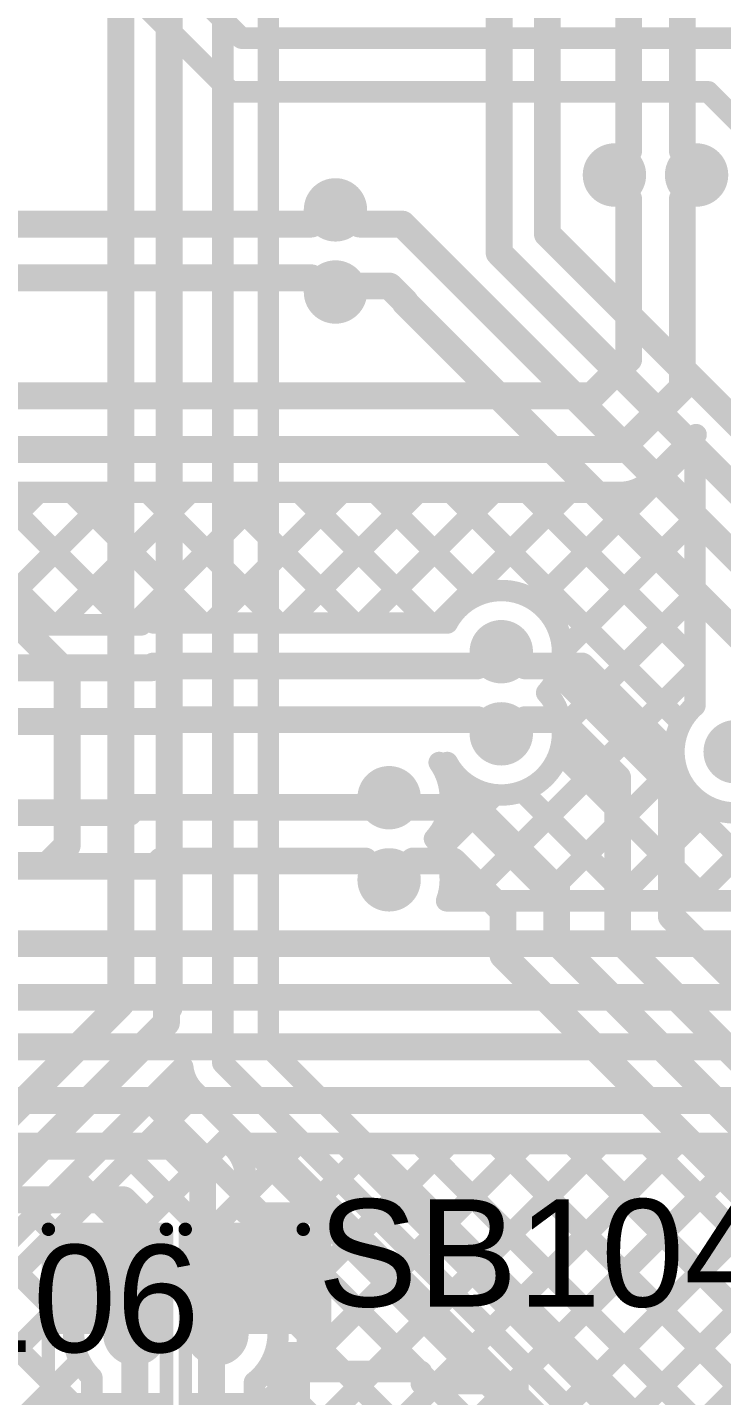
# Model space of a CAD drawing. Header units: millimetres. Extents: x -0.64 to 2.98, y -0.65 to 2.86.
# Drawn here: x 1.311 to 1.57, y 0.745 to 1.255 of the extents above; entities that cross this region are included whole.
import ezdxf

# ---------------------------------------------------------------- set-up
doc = ezdxf.new("R2010")
doc.units = ezdxf.units.MM
doc.header["$MEASUREMENT"] = 0
for name, color, linetype in [('BottomLayer', 5, 'Continuous'), ('BottomSolder', 6, 'Continuous'), ('Mechanical2', 216, 'Continuous'), ('TopLayer', 1, 'Continuous'), ('TopOverlay', 2, 'Continuous'), ('TopPaste', 8, 'Continuous'), ('TopSolder', 216, 'Continuous'), ('ViaHoleLayer', 16, 'Continuous')]:
    doc.layers.add(name, color=color, linetype=linetype)
doc.styles.add('Arial', font='', dxfattribs={"height": 0.2})
doc.styles.get('Arial').set_extended_font_data('Arial')

# ---------------------------------------------------------------- blocks, each defined once
blk = doc.blocks.new('SOLDER_BRIDGE_100')
at = {"layer": 'TopLayer'}
for points in [[(-0.045, -0.0175), (-0.045, 0.0175), (-0.015, 0.0175), (-0.015, -0.0175)], [(0.015, -0.0175), (0.015, 0.0175), (0.045, 0.0175), (0.045, -0.0175)]]:
    blk.add_hatch(color=1, dxfattribs=at).paths.add_polyline_path(points)
at = {"layer": 'TopPaste'}
for points in [[(-0.045, -0.0175), (-0.045, 0.0175), (-0.015, 0.0175), (-0.015, -0.0175)], [(0.015, -0.0175), (0.015, 0.0175), (0.045, 0.0175), (0.045, -0.0175)]]:
    blk.add_hatch(color=8, dxfattribs=at).paths.add_polyline_path(points)
at = {"layer": 'TopSolder'}
for points in [[(-0.049, -0.0215), (-0.049, 0.0215), (-0.011, 0.0215), (-0.011, -0.0215)], [(0.011, -0.0215), (0.011, 0.0215), (0.049, 0.0215), (0.049, -0.0215)]]:
    blk.add_hatch(color=216, dxfattribs=at).paths.add_polyline_path(points)
at = {"layer": 'TopOverlay', "const_width": 0.005}
for points in [[(0.05, 0.022), (-0.05, 0.022)], [(-0.05, -0.022), (-0.05, 0.022)], [(0.05, -0.022), (0.05, 0.022)], [(0.05, -0.022), (-0.05, -0.022)]]:
    blk.add_lwpolyline(points, dxfattribs=at)
at = {"layer": 'TopOverlay', "const_width": 0.0025}
for points in [[(-0.05125, 0.022, 1), (-0.04875, 0.022, 1)], [(-0.05125, 0.022, 1), (-0.04875, 0.022, 1)], [(0.04875, 0.022, 1), (0.05125, 0.022, 1)], [(0.04875, 0.022, 1), (0.05125, 0.022, 1)], [(-0.05125, -0.022, 1), (-0.04875, -0.022, 1)], [(-0.05125, -0.022, 1), (-0.04875, -0.022, 1)], [(0.04875, -0.022, 1), (0.05125, -0.022, 1)], [(0.04875, -0.022, 1), (0.05125, -0.022, 1)]]:
    blk.add_lwpolyline(points, format="xyb", close=True, dxfattribs=at)
blk = doc.blocks.new('SOLDER_BRIDGE_102')
at = {"layer": 'TopLayer'}
for points in [[(-0.045, -0.0175), (-0.045, 0.0175), (-0.015, 0.0175), (-0.015, -0.0175)], [(0.015, -0.0175), (0.015, 0.0175), (0.045, 0.0175), (0.045, -0.0175)]]:
    blk.add_hatch(color=1, dxfattribs=at).paths.add_polyline_path(points)
at = {"layer": 'TopPaste'}
for points in [[(-0.045, -0.0175), (-0.045, 0.0175), (-0.015, 0.0175), (-0.015, -0.0175)], [(0.015, -0.0175), (0.015, 0.0175), (0.045, 0.0175), (0.045, -0.0175)]]:
    blk.add_hatch(color=8, dxfattribs=at).paths.add_polyline_path(points)
at = {"layer": 'TopSolder'}
for points in [[(-0.049, -0.0215), (-0.049, 0.0215), (-0.011, 0.0215), (-0.011, -0.0215)], [(0.011, -0.0215), (0.011, 0.0215), (0.049, 0.0215), (0.049, -0.0215)]]:
    blk.add_hatch(color=216, dxfattribs=at).paths.add_polyline_path(points)
at = {"layer": 'TopOverlay', "const_width": 0.005}
for points in [[(0.05, 0.022), (-0.05, 0.022)], [(-0.05, -0.022), (-0.05, 0.022)], [(0.05, -0.022), (0.05, 0.022)], [(0.05, -0.022), (-0.05, -0.022)]]:
    blk.add_lwpolyline(points, dxfattribs=at)
at = {"layer": 'TopOverlay', "const_width": 0.0025}
for points in [[(-0.05125, 0.022, 1), (-0.04875, 0.022, 1)], [(-0.05125, 0.022, 1), (-0.04875, 0.022, 1)], [(0.04875, 0.022, 1), (0.05125, 0.022, 1)], [(0.04875, 0.022, 1), (0.05125, 0.022, 1)], [(-0.05125, -0.022, 1), (-0.04875, -0.022, 1)], [(-0.05125, -0.022, 1), (-0.04875, -0.022, 1)], [(0.04875, -0.022, 1), (0.05125, -0.022, 1)], [(0.04875, -0.022, 1), (0.05125, -0.022, 1)]]:
    blk.add_lwpolyline(points, format="xyb", close=True, dxfattribs=at)

msp = doc.modelspace()

# ---------------------------------------------------------------- hatches: boundary and pattern name
at = {"layer": 'BottomLayer'}
h = msp.add_hatch(color=5, dxfattribs=at)
edge = h.paths.add_edge_path()
edge.add_arc((1.53, 1.2), 0.01181, 0, 360)
h = msp.add_hatch(color=5, dxfattribs=at)
edge = h.paths.add_edge_path()
edge.add_arc((1.56062, 1.2), 0.01181, 0, 360)
h = msp.add_hatch(color=5, dxfattribs=at)
edge = h.paths.add_edge_path()
edge.add_arc((1.426, 1.187), 0.01181, 0, 360)
h = msp.add_hatch(color=5, dxfattribs=at)
edge = h.paths.add_edge_path()
edge.add_arc((1.426, 1.15638), 0.01181, 0, 360)
h = msp.add_hatch(color=5, dxfattribs=at)
edge = h.paths.add_edge_path()
edge.add_arc((1.48782, 1.02231), 0.01181, 0, 360)
h = msp.add_hatch(color=5, dxfattribs=at)
edge = h.paths.add_edge_path()
edge.add_arc((1.48782, 0.99169), 0.01181, 0, 360)
h = msp.add_hatch(color=5, dxfattribs=at)
edge = h.paths.add_edge_path()
edge.add_arc((1.575, 0.985), 0.01181, 0, 360)
h = msp.add_hatch(color=5, dxfattribs=at)
edge = h.paths.add_edge_path()
edge.add_arc((1.446, 0.96788), 0.01181, 0, 360)
h = msp.add_hatch(color=5, dxfattribs=at)
edge = h.paths.add_edge_path()
edge.add_arc((1.446, 0.93726), 0.01181, 0, 360)
h = msp.add_hatch(color=5, dxfattribs=at)
edge = h.paths.add_edge_path()
edge.add_arc((1.35119, 0.768), 0.01181, 0, 360)
h = msp.add_hatch(color=5, dxfattribs=at)
edge = h.paths.add_edge_path()
edge.add_arc((1.38181, 0.768), 0.01181, 0, 360)
at = {"layer": 'BottomSolder'}
h = msp.add_hatch(color=6, dxfattribs=at)
edge = h.paths.add_edge_path()
edge.add_arc((1.53, 1.2), 0.00791, 0, 360)
h = msp.add_hatch(color=6, dxfattribs=at)
edge = h.paths.add_edge_path()
edge.add_arc((1.56062, 1.2), 0.00791, 0, 360)
h = msp.add_hatch(color=6, dxfattribs=at)
edge = h.paths.add_edge_path()
edge.add_arc((1.426, 1.187), 0.00791, 0, 360)
h = msp.add_hatch(color=6, dxfattribs=at)
edge = h.paths.add_edge_path()
edge.add_arc((1.426, 1.15638), 0.00791, 0, 360)
h = msp.add_hatch(color=6, dxfattribs=at)
edge = h.paths.add_edge_path()
edge.add_arc((1.48782, 1.02231), 0.00791, 0, 360)
h = msp.add_hatch(color=6, dxfattribs=at)
edge = h.paths.add_edge_path()
edge.add_arc((1.48782, 0.99169), 0.00791, 0, 360)
h = msp.add_hatch(color=6, dxfattribs=at)
edge = h.paths.add_edge_path()
edge.add_arc((1.575, 0.985), 0.00791, 0, 360)
h = msp.add_hatch(color=6, dxfattribs=at)
edge = h.paths.add_edge_path()
edge.add_arc((1.446, 0.96788), 0.00791, 0, 360)
h = msp.add_hatch(color=6, dxfattribs=at)
edge = h.paths.add_edge_path()
edge.add_arc((1.446, 0.93726), 0.00791, 0, 360)
h = msp.add_hatch(color=6, dxfattribs=at)
edge = h.paths.add_edge_path()
edge.add_arc((1.35119, 0.768), 0.00791, 0, 360)
h = msp.add_hatch(color=6, dxfattribs=at)
edge = h.paths.add_edge_path()
edge.add_arc((1.38181, 0.768), 0.00791, 0, 360)
at = {"layer": 'TopLayer'}
h = msp.add_hatch(color=1, dxfattribs=at)
edge = h.paths.add_edge_path()
edge.add_arc((1.53, 1.2), 0.01181, 0, 360)
h = msp.add_hatch(color=1, dxfattribs=at)
edge = h.paths.add_edge_path()
edge.add_arc((1.56062, 1.2), 0.01181, 0, 360)
h = msp.add_hatch(color=1, dxfattribs=at)
edge = h.paths.add_edge_path()
edge.add_arc((1.426, 1.187), 0.01181, 0, 360)
h = msp.add_hatch(color=1, dxfattribs=at)
edge = h.paths.add_edge_path()
edge.add_arc((1.426, 1.15638), 0.01181, 0, 360)
h = msp.add_hatch(color=1, dxfattribs=at)
edge = h.paths.add_edge_path()
edge.add_arc((1.48782, 1.02231), 0.01181, 0, 360)
h = msp.add_hatch(color=1, dxfattribs=at)
edge = h.paths.add_edge_path()
edge.add_arc((1.48782, 0.99169), 0.01181, 0, 360)
h = msp.add_hatch(color=1, dxfattribs=at)
edge = h.paths.add_edge_path()
edge.add_arc((1.575, 0.985), 0.01181, 0, 360)
h = msp.add_hatch(color=1, dxfattribs=at)
edge = h.paths.add_edge_path()
edge.add_arc((1.446, 0.96788), 0.01181, 0, 360)
h = msp.add_hatch(color=1, dxfattribs=at)
edge = h.paths.add_edge_path()
edge.add_arc((1.446, 0.93726), 0.01181, 0, 360)
h = msp.add_hatch(color=1, dxfattribs=at)
edge = h.paths.add_edge_path()
edge.add_arc((1.35119, 0.768), 0.01181, 0, 360)
h = msp.add_hatch(color=1, dxfattribs=at)
edge = h.paths.add_edge_path()
edge.add_arc((1.38181, 0.768), 0.01181, 0, 360)
at = {"layer": 'TopSolder'}
h = msp.add_hatch(color=216, dxfattribs=at)
edge = h.paths.add_edge_path()
edge.add_arc((1.53, 1.2), 0.00791, 0, 360)
h = msp.add_hatch(color=216, dxfattribs=at)
edge = h.paths.add_edge_path()
edge.add_arc((1.56062, 1.2), 0.00791, 0, 360)
h = msp.add_hatch(color=216, dxfattribs=at)
edge = h.paths.add_edge_path()
edge.add_arc((1.426, 1.187), 0.00791, 0, 360)
h = msp.add_hatch(color=216, dxfattribs=at)
edge = h.paths.add_edge_path()
edge.add_arc((1.426, 1.15638), 0.00791, 0, 360)
h = msp.add_hatch(color=216, dxfattribs=at)
edge = h.paths.add_edge_path()
edge.add_arc((1.48782, 1.02231), 0.00791, 0, 360)
h = msp.add_hatch(color=216, dxfattribs=at)
edge = h.paths.add_edge_path()
edge.add_arc((1.48782, 0.99169), 0.00791, 0, 360)
h = msp.add_hatch(color=216, dxfattribs=at)
edge = h.paths.add_edge_path()
edge.add_arc((1.575, 0.985), 0.00791, 0, 360)
h = msp.add_hatch(color=216, dxfattribs=at)
edge = h.paths.add_edge_path()
edge.add_arc((1.446, 0.96788), 0.00791, 0, 360)
h = msp.add_hatch(color=216, dxfattribs=at)
edge = h.paths.add_edge_path()
edge.add_arc((1.446, 0.93726), 0.00791, 0, 360)
h = msp.add_hatch(color=216, dxfattribs=at)
edge = h.paths.add_edge_path()
edge.add_arc((1.35119, 0.768), 0.00791, 0, 360)
h = msp.add_hatch(color=216, dxfattribs=at)
edge = h.paths.add_edge_path()
edge.add_arc((1.38181, 0.768), 0.00791, 0, 360)
at = {"layer": 'ViaHoleLayer'}
h = msp.add_hatch(color=16, dxfattribs=at)
edge = h.paths.add_edge_path()
edge.add_arc((1.53, 1.2), 0.00591, 0, 360)
h = msp.add_hatch(color=16, dxfattribs=at)
edge = h.paths.add_edge_path()
edge.add_arc((1.56062, 1.2), 0.00591, 0, 360)
h = msp.add_hatch(color=16, dxfattribs=at)
edge = h.paths.add_edge_path()
edge.add_arc((1.426, 1.187), 0.00591, 0, 360)
h = msp.add_hatch(color=16, dxfattribs=at)
edge = h.paths.add_edge_path()
edge.add_arc((1.426, 1.15638), 0.00591, 0, 360)
h = msp.add_hatch(color=16, dxfattribs=at)
edge = h.paths.add_edge_path()
edge.add_arc((1.48782, 1.02231), 0.00591, 0, 360)
h = msp.add_hatch(color=16, dxfattribs=at)
edge = h.paths.add_edge_path()
edge.add_arc((1.48782, 0.99169), 0.00591, 0, 360)
h = msp.add_hatch(color=16, dxfattribs=at)
edge = h.paths.add_edge_path()
edge.add_arc((1.575, 0.985), 0.00591, 0, 360)
h = msp.add_hatch(color=16, dxfattribs=at)
edge = h.paths.add_edge_path()
edge.add_arc((1.446, 0.96788), 0.00591, 0, 360)
h = msp.add_hatch(color=16, dxfattribs=at)
edge = h.paths.add_edge_path()
edge.add_arc((1.446, 0.93726), 0.00591, 0, 360)
h = msp.add_hatch(color=16, dxfattribs=at)
edge = h.paths.add_edge_path()
edge.add_arc((1.35119, 0.768), 0.00591, 0, 360)
h = msp.add_hatch(color=16, dxfattribs=at)
edge = h.paths.add_edge_path()
edge.add_arc((1.38181, 0.768), 0.00591, 0, 360)

# ---------------------------------------------------------------- linework, layer by layer
at = {"layer": 'BottomLayer'}
for points, const_width in [([(1.487, 1.171), (1.487, 1.44246)], 0.01), ([(1.505, 1.178), (1.505, 1.435)], 0.01), ([(1.53531, 1.209), (1.53531, 1.43631)], 0.01), ([(1.55531, 1.209), (1.55531, 1.42803)], 0.01), ([(1.346, 0.89104), (1.346, 1.364)], 0.01), ([(1.364, 0.88963), (1.364, 1.35654)], 0.01), ([(1.384, 0.869), (1.384, 1.328)], 0.008), ([(1.401, 0.87504), (1.401, 1.307)], 0.008), ([(1.53, 1.20369), (1.53531, 1.209)], 0.01), ([(1.55531, 1.209), (1.56062, 1.20369)], 0.01), ([(1.53, 1.2), (1.53, 1.20369)], 0.01), ([(1.56062, 1.2), (1.56062, 1.20369)], 0.01), ([(1.426, 1.187), (1.42969, 1.187)], 0.01), ([(1.42969, 1.187), (1.435, 1.18169)], 0.01), ([(1.435, 1.18169), (1.45096, 1.18169)], 0.01), ([(1.45096, 1.18169), (1.619, 1.01365)], 0.01), ([(1.505, 1.178), (1.5445, 1.1385)], 0.01), ([(1.487, 1.171), (1.65769, 1.00031)], 0.01), ([(1.426, 1.15638), (1.42823, 1.1586)], 0.01), ([(1.42823, 1.1586), (1.44614, 1.1586)], 0.01), ([(1.44614, 1.1586), (1.452, 1.15275)], 0.01), ([(1.452, 1.15236), (1.452, 1.15275)], 0.01), ([(1.452, 1.15236), (1.599, 1.00536)], 0.01), ([(1.5445, 1.1385), (1.60868, 1.07432)], 0.01), ([(1.26828, 1.072), (1.326, 1.01428)], 0.01), ([(1.49682, 1.017), (1.5178, 1.017)], 0.01), ([(1.5178, 1.017), (1.55119, 0.98362)], 0.01), ([(1.326, 0.95004), (1.326, 1.01428)], 0.01), ([(1.49682, 0.997), (1.50952, 0.997)], 0.01), ([(1.50952, 0.997), (1.53119, 0.97533)], 0.01), ([(1.55119, 0.92367), (1.55119, 0.98362)], 0.01), ([(1.53119, 0.91539), (1.53119, 0.97533)], 0.01), ([(1.455, 0.96431), (1.4781, 0.96431)], 0.01), ([(1.4781, 0.96431), (1.50846, 0.93394)], 0.01), ([(1.31865, 0.94269), (1.326, 0.95004)], 0.01), ([(1.455, 0.94431), (1.46981, 0.94431)], 0.01), ([(1.46981, 0.94431), (1.48846, 0.92566)], 0.01), ([(1.291, 0.94269), (1.31865, 0.94269)], 0.01), ([(1.50846, 0.91407), (1.50846, 0.93394)], 0.01), ([(1.48846, 0.90907), (1.48846, 0.92566)], 0.01), ([(1.55119, 0.92367), (1.69331, 0.78155)], 0.01), ([(1.50846, 0.91407), (1.60299, 0.81955)], 0.01), ([(1.53119, 0.91539), (1.67331, 0.77327)], 0.01), ([(1.48846, 0.90907), (1.58531, 0.81223)], 0.01), ([(1.19196, 0.737), (1.346, 0.89104)], 0.01), ([(1.363, 0.88863), (1.364, 0.88963)], 0.01), ([(1.363, 0.884), (1.363, 0.88863)], 0.01), ([(1.199, 0.72), (1.363, 0.884)], 0.01), ([(1.401, 0.87504), (1.567, 0.70904)], 0.008), ([(1.384, 0.869), (1.55, 0.703)], 0.008), ([(1.21033, 0.7087), (1.36908, 0.86745)], 0.008), ([(1.3734, 0.85839), (1.535, 0.69679)], 0.008), ([(1.21094, 0.6945), (1.37411, 0.85767)], 0.008), ([(1.35651, 0.85488), (1.47939, 0.732)], 0.008), ([(1.237, 0.69227), (1.38826, 0.84353)], 0.008), ([(1.34237, 0.84074), (1.45111, 0.732)], 0.008), ([(1.36141, 0.78839), (1.4024, 0.82939)], 0.008), ([(1.32823, 0.8266), (1.36838, 0.78644)], 0.008), ([(1.31408, 0.81246), (1.33916, 0.78738)], 0.008), ([(1.39042, 0.78912), (1.41654, 0.81525)], 0.008), ([(1.29994, 0.79831), (1.32845, 0.76981)], 0.008), ([(1.40377, 0.77419), (1.43068, 0.8011)], 0.008), ([(1.39825, 0.74038), (1.44483, 0.78696)], 0.008), ([(1.2858, 0.78417), (1.3353, 0.73468)], 0.008), ([(1.41815, 0.732), (1.45897, 0.77282)], 0.008), ([(1.35119, 0.73653), (1.35119, 0.768)], 0.01), ([(1.37981, 0.766), (1.38181, 0.768)], 0.01), ([(1.37981, 0.73619), (1.37981, 0.766)], 0.01), ([(1.26751, 0.6945), (1.33079, 0.75778)], 0.008), ([(1.44643, 0.732), (1.47311, 0.75868)], 0.008), ([(1.33519, 0.73653), (1.33519, 0.75174)], 0.008), ([(1.40025, 0.75457), (1.42283, 0.732)], 0.008), ([(1.39581, 0.74282), (1.39581, 0.74999)], 0.008), ([(1.39581, 0.74282), (1.40663, 0.732)], 0.008), ([(1.47472, 0.732), (1.48725, 0.74453)], 0.008)]:
    msp.add_lwpolyline(points, dxfattribs=dict(at, const_width=const_width))
for points, const_width in [([(1.53281, 1.209, 1), (1.53781, 1.209, 1)], 0.005), ([(1.53281, 1.209, 1), (1.53781, 1.209, 1)], 0.005), ([(1.55281, 1.209, 1), (1.55781, 1.209, 1)], 0.005), ([(1.55281, 1.209, 1), (1.55781, 1.209, 1)], 0.005), ([(1.5275, 1.20369, 1), (1.5325, 1.20369, 1)], 0.005), ([(1.5275, 1.20369, 1), (1.5325, 1.20369, 1)], 0.005), ([(1.5275, 1.2, 1), (1.5325, 1.2, 1)], 0.005), ([(1.55812, 1.20369, 1), (1.56312, 1.20369, 1)], 0.005), ([(1.55812, 1.20369, 1), (1.56312, 1.20369, 1)], 0.005), ([(1.55812, 1.2, 1), (1.56312, 1.2, 1)], 0.005), ([(1.4235, 1.187, 1), (1.4285, 1.187, 1)], 0.005), ([(1.42719, 1.187, 1), (1.43219, 1.187, 1)], 0.005), ([(1.42719, 1.187, 1), (1.43219, 1.187, 1)], 0.005), ([(1.4325, 1.18169, 1), (1.4375, 1.18169, 1)], 0.005), ([(1.4325, 1.18169, 1), (1.4375, 1.18169, 1)], 0.005), ([(1.44846, 1.18169, 1), (1.45346, 1.18169, 1)], 0.005), ([(1.44846, 1.18169, 1), (1.45346, 1.18169, 1)], 0.005), ([(1.5025, 1.178, 1), (1.5075, 1.178, 1)], 0.005), ([(1.5025, 1.178, 1), (1.5075, 1.178, 1)], 0.005), ([(1.4845, 1.171, 1), (1.4895, 1.171, 1)], 0.005), ([(1.4845, 1.171, 1), (1.4895, 1.171, 1)], 0.005), ([(1.42573, 1.1586, 1), (1.43073, 1.1586, 1)], 0.005), ([(1.42573, 1.1586, 1), (1.43073, 1.1586, 1)], 0.005), ([(1.44364, 1.1586, 1), (1.44864, 1.1586, 1)], 0.005), ([(1.44364, 1.1586, 1), (1.44864, 1.1586, 1)], 0.005), ([(1.4235, 1.15638, 1), (1.4285, 1.15638, 1)], 0.005), ([(1.4495, 1.15275, 1), (1.4545, 1.15275, 1)], 0.005), ([(1.4495, 1.15275, 1), (1.4545, 1.15275, 1)], 0.005), ([(1.4495, 1.15236, 1), (1.4545, 1.15236, 1)], 0.005), ([(1.4495, 1.15236, 1), (1.4545, 1.15236, 1)], 0.005), ([(1.542, 1.1385, 1), (1.547, 1.1385, 1)], 0.005), ([(1.542, 1.1385, 1), (1.547, 1.1385, 1)], 0.005), ([(1.49432, 1.017, 1), (1.49932, 1.017, 1)], 0.005), ([(1.5153, 1.017, 1), (1.5203, 1.017, 1)], 0.005), ([(1.5153, 1.017, 1), (1.5203, 1.017, 1)], 0.005), ([(1.3235, 1.01428, 1), (1.3285, 1.01428, 1)], 0.005), ([(1.3235, 1.01428, 1), (1.3285, 1.01428, 1)], 0.005), ([(1.49432, 0.997, 1), (1.49932, 0.997, 1)], 0.005), ([(1.50702, 0.997, 1), (1.51202, 0.997, 1)], 0.005), ([(1.50702, 0.997, 1), (1.51202, 0.997, 1)], 0.005), ([(1.54869, 0.98362, 1), (1.55369, 0.98362, 1)], 0.005), ([(1.54869, 0.98362, 1), (1.55369, 0.98362, 1)], 0.005), ([(1.52869, 0.97533, 1), (1.53369, 0.97533, 1)], 0.005), ([(1.52869, 0.97533, 1), (1.53369, 0.97533, 1)], 0.005), ([(1.4525, 0.96431, 1), (1.4575, 0.96431, 1)], 0.005), ([(1.4756, 0.96431, 1), (1.4806, 0.96431, 1)], 0.005), ([(1.4756, 0.96431, 1), (1.4806, 0.96431, 1)], 0.005), ([(1.3235, 0.95004, 1), (1.3285, 0.95004, 1)], 0.005), ([(1.3235, 0.95004, 1), (1.3285, 0.95004, 1)], 0.005), ([(1.4525, 0.94431, 1), (1.4575, 0.94431, 1)], 0.005), ([(1.46731, 0.94431, 1), (1.47231, 0.94431, 1)], 0.005), ([(1.46731, 0.94431, 1), (1.47231, 0.94431, 1)], 0.005), ([(1.31615, 0.94269, 1), (1.32115, 0.94269, 1)], 0.005), ([(1.31615, 0.94269, 1), (1.32115, 0.94269, 1)], 0.005), ([(1.50596, 0.93394, 1), (1.51096, 0.93394, 1)], 0.005), ([(1.50596, 0.93394, 1), (1.51096, 0.93394, 1)], 0.005), ([(1.48596, 0.92566, 1), (1.49096, 0.92566, 1)], 0.005), ([(1.48596, 0.92566, 1), (1.49096, 0.92566, 1)], 0.005), ([(1.54869, 0.92367, 1), (1.55369, 0.92367, 1)], 0.005), ([(1.54869, 0.92367, 1), (1.55369, 0.92367, 1)], 0.005), ([(1.50596, 0.91407, 1), (1.51096, 0.91407, 1)], 0.005), ([(1.50596, 0.91407, 1), (1.51096, 0.91407, 1)], 0.005), ([(1.52869, 0.91539, 1), (1.53369, 0.91539, 1)], 0.005), ([(1.52869, 0.91539, 1), (1.53369, 0.91539, 1)], 0.005), ([(1.48596, 0.90907, 1), (1.49096, 0.90907, 1)], 0.005), ([(1.48596, 0.90907, 1), (1.49096, 0.90907, 1)], 0.005), ([(1.3435, 0.89104, 1), (1.3485, 0.89104, 1)], 0.005), ([(1.3435, 0.89104, 1), (1.3485, 0.89104, 1)], 0.005), ([(1.3605, 0.88863, 1), (1.3655, 0.88863, 1)], 0.005), ([(1.3605, 0.88863, 1), (1.3655, 0.88863, 1)], 0.005), ([(1.3615, 0.88963, 1), (1.3665, 0.88963, 1)], 0.005), ([(1.3615, 0.88963, 1), (1.3665, 0.88963, 1)], 0.005), ([(1.3605, 0.884, 1), (1.3655, 0.884, 1)], 0.005), ([(1.3605, 0.884, 1), (1.3655, 0.884, 1)], 0.005), ([(1.399, 0.87504, 1), (1.403, 0.87504, 1)], 0.004), ([(1.399, 0.87504, 1), (1.403, 0.87504, 1)], 0.004), ([(1.382, 0.869, 1), (1.386, 0.869, 1)], 0.004), ([(1.382, 0.869, 1), (1.386, 0.869, 1)], 0.004), ([(1.36708, 0.86745, 1), (1.37108, 0.86745, 1)], 0.004), ([(1.36708, 0.86745, 1), (1.37108, 0.86745, 1)], 0.004), ([(1.36708, 0.86745, 1), (1.37108, 0.86745, 1)], 0.004), ([(1.37139, 0.8584, 1), (1.37539, 0.8584, 1)], 0.004), ([(1.37139, 0.85839, 1), (1.37539, 0.85839, 1)], 0.004), ([(1.3714, 0.85839, 1), (1.3754, 0.85839, 1)], 0.004), ([(1.35451, 0.85488, 1), (1.35851, 0.85488, 1)], 0.004), ([(1.37211, 0.85767, 1), (1.37611, 0.85767, 1)], 0.004), ([(1.38626, 0.84353, 1), (1.39026, 0.84353, 1)], 0.004), ([(1.34037, 0.84074, 1), (1.34437, 0.84074, 1)], 0.004), ([(1.4004, 0.82939, 1), (1.4044, 0.82939, 1)], 0.004), ([(1.32623, 0.8266, 1), (1.33023, 0.8266, 1)], 0.004), ([(1.31208, 0.81246, 1), (1.31608, 0.81246, 1)], 0.004), ([(1.41454, 0.81525, 1), (1.41854, 0.81525, 1)], 0.004), ([(1.42868, 0.8011, 1), (1.43268, 0.8011, 1)], 0.004), ([(1.33716, 0.78738, 1), (1.34116, 0.78738, 1)], 0.004), ([(1.35941, 0.78839, 1), (1.36341, 0.78839, 1)], 0.004), ([(1.38842, 0.78912, 1), (1.39242, 0.78912, 1)], 0.004), ([(1.44283, 0.78696, 1), (1.44683, 0.78696, 1)], 0.004), ([(1.3645, 0.78491, 1), (1.3685, 0.78491, 1)], 0.004), ([(1.3645, 0.78491, 1), (1.3685, 0.78491, 1)], 0.004), ([(1.36638, 0.78644, 1), (1.37038, 0.78644, 1)], 0.004), ([(1.40177, 0.77419, 1), (1.40577, 0.77419, 1)], 0.004), ([(1.45697, 0.77282, 1), (1.46097, 0.77282, 1)], 0.004), ([(1.32645, 0.76981, 1), (1.33045, 0.76981, 1)], 0.004), ([(1.34869, 0.768, 1), (1.35369, 0.768, 1)], 0.005), ([(1.37731, 0.766, 1), (1.38231, 0.766, 1)], 0.005), ([(1.37731, 0.766, 1), (1.38231, 0.766, 1)], 0.005), ([(1.37931, 0.768, 1), (1.38431, 0.768, 1)], 0.005), ([(1.40262, 0.768, 1), (1.40662, 0.768, 1)], 0.004), ([(1.40262, 0.768, 1), (1.40662, 0.768, 1)], 0.004), ([(1.32879, 0.75778, 1), (1.33279, 0.75778, 1)], 0.004), ([(1.47111, 0.75868, 1), (1.47511, 0.75868, 1)], 0.004), ([(1.33319, 0.75174, 1), (1.33719, 0.75174, 1)], 0.004), ([(1.33319, 0.75174, 1), (1.33719, 0.75174, 1)], 0.004), ([(1.39825, 0.75457, 1), (1.40225, 0.75457, 1)], 0.004), ([(1.39381, 0.74999, 1), (1.39781, 0.74999, 1)], 0.004), ([(1.39381, 0.74999, 1), (1.39781, 0.74999, 1)], 0.004), ([(1.39381, 0.74282, 1), (1.39781, 0.74282, 1)], 0.004), ([(1.39381, 0.74282, 1), (1.39781, 0.74282, 1)], 0.004), ([(1.48525, 0.74453, 1), (1.48925, 0.74453, 1)], 0.004)]:
    msp.add_lwpolyline(points, format="xyb", close=True, dxfattribs=dict(at, const_width=const_width))
at = {"layer": 'BottomLayer', "const_width": 0.008}
for points in [[(1.37339, 0.8584, -0.17204), (1.36908, 0.86745)], [(1.37339, 0.85839, -0.172186), (1.36908, 0.86745)], [(1.33519, 0.75174, -0.979442), (1.3665, 0.78491)], [(1.3665, 0.78491, -0.650404), (1.40462, 0.768)], [(1.40462, 0.768, -0.231506), (1.39581, 0.74999)]]:
    msp.add_lwpolyline(points, format="xyb", dxfattribs=at)
at = {"layer": 'Mechanical2', "const_width": 0.01}
msp.add_lwpolyline([(1.75783, 2.80917, -6.230382), (0.64896, 2.81029)], format="xyb", dxfattribs=at)
at = {"layer": 'TopLayer'}
for points, const_width in [([(1.10914, 1.50886), (1.387, 1.231)], 0.008), ([(1.133, 1.509), (1.391, 1.251)], 0.008), ([(1.391, 1.251), (1.579, 1.251)], 0.008), ([(1.387, 1.231), (1.565, 1.231)], 0.008), ([(1.565, 1.231), (1.585, 1.211)], 0.008), ([(1.53531, 1.13131), (1.53531, 1.191)], 0.01), ([(1.55531, 1.12072), (1.55531, 1.191)], 0.01), ([(1.29831, 1.18169), (1.417, 1.18169)], 0.01), ([(1.29003, 1.16169), (1.417, 1.16169)], 0.01), ([(1.52169, 1.11769), (1.53531, 1.13131)], 0.01), ([(1.296, 1.11769), (1.52169, 1.11769)], 0.01), ([(1.53228, 1.09769), (1.55531, 1.12072)], 0.01), ([(1.54361, 1.08639), (1.56044, 1.10322)], 0.008), ([(1.296, 1.09769), (1.53228, 1.09769)], 0.01), ([(1.50089, 1.04101), (1.56001, 1.10014)], 0.008), ([(1.56, 1.00219), (1.56, 1.09961)], 0.008), ([(1.54644, 1.08922), (1.56, 1.07566)], 0.008), ([(1.26733, 1.03373), (1.31529, 1.08169)], 0.008), ([(1.29419, 1.03231), (1.34357, 1.08169)], 0.008), ([(1.30299, 1.07811), (1.34879, 1.03231)], 0.008), ([(1.30596, 1.08169), (1.53228, 1.08169)], 0.008), ([(1.32248, 1.03231), (1.37186, 1.08169)], 0.008), ([(1.32769, 1.08169), (1.37638, 1.033)], 0.008), ([(1.35076, 1.03231), (1.40014, 1.08169)], 0.008), ([(1.35598, 1.08169), (1.40466, 1.033)], 0.008), ([(1.37974, 1.033), (1.42843, 1.08169)], 0.008), ([(1.38426, 1.08169), (1.43295, 1.033)], 0.008), ([(1.40802, 1.033), (1.45671, 1.08169)], 0.008), ([(1.41254, 1.08169), (1.46123, 1.033)], 0.008), ([(1.43631, 1.033), (1.48499, 1.08169)], 0.008), ([(1.44083, 1.08169), (1.47912, 1.0434)], 0.008), ([(1.46459, 1.033), (1.51328, 1.08169)], 0.008), ([(1.46911, 1.08169), (1.55494, 0.99586)], 0.008), ([(1.4974, 1.08169), (1.56, 1.01909)], 0.008), ([(1.52568, 1.08169), (1.56, 1.04737)], 0.008), ([(1.28021, 1.0726), (1.3205, 1.03231)], 0.008), ([(1.51063, 1.02247), (1.56, 1.07184)], 0.008), ([(1.51051, 0.99407), (1.56, 1.04356)], 0.008), ([(1.26815, 1.03231), (1.35361, 1.03231)], 0.008), ([(1.35826, 1.033), (1.46767, 1.033)], 0.008), ([(1.47883, 1.017), (1.48414, 1.02231)], 0.01), ([(1.48414, 1.02231), (1.48782, 1.02231)], 0.01), ([(1.257, 1.01631), (1.35757, 1.01631)], 0.01), ([(1.35757, 1.01631), (1.35826, 1.017)], 0.01), ([(1.35826, 1.017), (1.47883, 1.017)], 0.01), ([(1.47417, 0.92945), (1.56, 1.01527)], 0.008), ([(1.50891, 1.01361), (1.59307, 0.92945)], 0.008), ([(1.257, 0.99631), (1.36585, 0.99631)], 0.01), ([(1.36585, 0.99631), (1.36654, 0.997)], 0.01), ([(1.36654, 0.997), (1.47883, 0.997)], 0.01), ([(1.47883, 0.997), (1.48414, 0.99169)], 0.01), ([(1.48414, 0.99169), (1.48782, 0.99169)], 0.01), ([(1.50954, 0.9847), (1.56479, 0.92945)], 0.008), ([(1.55903, 0.92945), (1.6115, 0.98192)], 0.008), ([(1.50246, 0.92945), (1.55279, 0.97978)], 0.008), ([(1.49568, 0.97027), (1.5365, 0.92945)], 0.008), ([(1.349, 0.96231), (1.351, 0.96431)], 0.01), ([(1.351, 0.96431), (1.437, 0.96431)], 0.01), ([(1.46551, 0.94907), (1.48544, 0.969)], 0.008), ([(1.46879, 0.96888), (1.50822, 0.92945)], 0.008), ([(1.288, 0.96231), (1.349, 0.96231)], 0.01), ([(1.53074, 0.92945), (1.56554, 0.96424)], 0.008), ([(1.359, 0.94231), (1.361, 0.94431)], 0.01), ([(1.361, 0.94431), (1.437, 0.94431)], 0.01), ([(1.288, 0.94231), (1.359, 0.94231)], 0.01), ([(1.46853, 0.94086), (1.47994, 0.92945)], 0.008), ([(1.46743, 0.92945), (1.83654, 0.92945)], 0.008), ([(1.19148, 0.91345), (2.20384, 0.91345)], 0.01), ([(1.1832, 0.89345), (2.19556, 0.89345)], 0.01), ([(1.10628, 0.875), (2.15028, 0.875)], 0.01), ([(1.1, 0.855), (1.61986, 0.855)], 0.01), ([(1.09128, 0.838), (1.36478, 0.838)], 0.01), ([(1.36478, 0.838), (1.3765, 0.82628)], 0.01), ([(1.38641, 0.839), (1.61986, 0.839)], 0.008), ([(1.3925, 0.81949), (1.41201, 0.839)], 0.008), ([(1.40068, 0.839), (1.49018, 0.7495)], 0.008), ([(1.4143, 0.813), (1.4403, 0.839)], 0.008), ([(1.4205, 0.76264), (1.49686, 0.839)], 0.008), ([(1.4205, 0.79092), (1.46858, 0.839)], 0.008), ([(1.42896, 0.839), (1.60891, 0.65906)], 0.008), ([(1.44015, 0.754), (1.52515, 0.839)], 0.008), ([(1.44597, 0.64668), (1.63829, 0.839)], 0.008), ([(1.45725, 0.839), (1.62257, 0.67368)], 0.008), ([(1.46393, 0.7495), (1.55343, 0.839)], 0.008), ([(1.48553, 0.839), (1.64357, 0.68096)], 0.008), ([(1.49222, 0.7495), (1.58172, 0.839)], 0.008), ([(1.494, 0.723), (1.61, 0.839)], 0.008), ([(1.51381, 0.839), (1.67186, 0.68096)], 0.008), ([(1.5421, 0.839), (1.8181, 0.563)], 0.008), ([(1.57038, 0.839), (1.84638, 0.563)], 0.008), ([(1.3765, 0.8), (1.3765, 0.82628)], 0.01), ([(1.3925, 0.813), (1.3925, 0.82628)], 0.008), ([(1.083, 0.818), (1.347, 0.818)], 0.01), ([(1.347, 0.818), (1.35386, 0.81114)], 0.01), ([(1.3925, 0.81889), (1.39839, 0.813)], 0.008), ([(1.35386, 0.80286), (1.35386, 0.81114)], 0.01), ([(1.3925, 0.813), (1.4205, 0.813)], 0.008), ([(1.4205, 0.761), (1.4205, 0.813)], 0.008), ([(1.46716, 0.63959), (1.64406, 0.81649)], 0.008), ([(1.3535, 0.8025), (1.35386, 0.80286)], 0.01), ([(1.3535, 0.797), (1.3535, 0.8025)], 0.01), ([(1.3435, 0.787), (1.3535, 0.797)], 0.01), ([(1.3765, 0.8), (1.3895, 0.787)], 0.01), ([(1.34119, 0.787), (1.3435, 0.787)], 0.01), ([(1.34119, 0.787), (1.35119, 0.777)], 0.01), ([(1.38181, 0.777), (1.39181, 0.787)], 0.01), ([(1.3895, 0.787), (1.39181, 0.787)], 0.01), ([(1.4205, 0.79089), (1.45739, 0.754)], 0.008), ([(1.35119, 0.768), (1.35119, 0.777)], 0.01), ([(1.38181, 0.768), (1.38181, 0.777)], 0.01), ([(1.4205, 0.76261), (1.42911, 0.754)], 0.008), ([(1.40352, 0.761), (1.4205, 0.761)], 0.008), ([(1.41186, 0.754), (1.41886, 0.761)], 0.008), ([(1.39982, 0.754), (1.458, 0.754)], 0.008), ([(1.458, 0.75339), (1.46189, 0.7495)], 0.008), ([(1.458, 0.7495), (1.494, 0.7495)], 0.008), ([(1.49018, 0.7495), (1.494, 0.74568)], 0.008), ([(1.494, 0.7025), (1.494, 0.7495)], 0.008), ([(1.494, 0.74568), (1.607, 0.63268)], 0.008)]:
    msp.add_lwpolyline(points, dxfattribs=dict(at, const_width=const_width))
for points, const_width in [([(1.389, 1.251, 1), (1.393, 1.251, 1)], 0.004), ([(1.389, 1.251, 1), (1.393, 1.251, 1)], 0.004), ([(1.385, 1.231, 1), (1.389, 1.231, 1)], 0.004), ([(1.385, 1.231, 1), (1.389, 1.231, 1)], 0.004), ([(1.563, 1.231, 1), (1.567, 1.231, 1)], 0.004), ([(1.563, 1.231, 1), (1.567, 1.231, 1)], 0.004), ([(1.53281, 1.191, 1), (1.53781, 1.191, 1)], 0.005), ([(1.55281, 1.191, 1), (1.55781, 1.191, 1)], 0.005), ([(1.4145, 1.18169, 1), (1.4195, 1.18169, 1)], 0.005), ([(1.4145, 1.16169, 1), (1.4195, 1.16169, 1)], 0.005), ([(1.53281, 1.13131, 1), (1.53781, 1.13131, 1)], 0.005), ([(1.53281, 1.13131, 1), (1.53781, 1.13131, 1)], 0.005), ([(1.51919, 1.11769, 1), (1.52419, 1.11769, 1)], 0.005), ([(1.51919, 1.11769, 1), (1.52419, 1.11769, 1)], 0.005), ([(1.55281, 1.12072, 1), (1.55781, 1.12072, 1)], 0.005), ([(1.55281, 1.12072, 1), (1.55781, 1.12072, 1)], 0.005), ([(1.55844, 1.10322, 1), (1.56244, 1.10322, 1)], 0.004), ([(1.52978, 1.09769, 1), (1.53478, 1.09769, 1)], 0.005), ([(1.52978, 1.09769, 1), (1.53478, 1.09769, 1)], 0.005), ([(1.558, 1.09961, 1), (1.562, 1.09961, 1)], 0.004), ([(1.55801, 1.10014, 1), (1.56201, 1.10014, 1)], 0.004), ([(1.54444, 1.08922, 1), (1.54844, 1.08922, 1)], 0.004), ([(1.5416, 1.08638, 1), (1.5456, 1.08638, 1)], 0.004), ([(1.54161, 1.08639, 1), (1.54561, 1.08639, 1)], 0.004), ([(1.54161, 1.08639, 1), (1.54561, 1.08639, 1)], 0.004), ([(1.31329, 1.08169, 1), (1.31729, 1.08169, 1)], 0.004), ([(1.32569, 1.08169, 1), (1.32969, 1.08169, 1)], 0.004), ([(1.34157, 1.08169, 1), (1.34557, 1.08169, 1)], 0.004), ([(1.35398, 1.08169, 1), (1.35798, 1.08169, 1)], 0.004), ([(1.36986, 1.08169, 1), (1.37386, 1.08169, 1)], 0.004), ([(1.38226, 1.08169, 1), (1.38626, 1.08169, 1)], 0.004), ([(1.39814, 1.08169, 1), (1.40214, 1.08169, 1)], 0.004), ([(1.41054, 1.08169, 1), (1.41454, 1.08169, 1)], 0.004), ([(1.42643, 1.08169, 1), (1.43043, 1.08169, 1)], 0.004), ([(1.43883, 1.08169, 1), (1.44283, 1.08169, 1)], 0.004), ([(1.45471, 1.08169, 1), (1.45871, 1.08169, 1)], 0.004), ([(1.46711, 1.08169, 1), (1.47111, 1.08169, 1)], 0.004), ([(1.48299, 1.08169, 1), (1.48699, 1.08169, 1)], 0.004), ([(1.4954, 1.08169, 1), (1.4994, 1.08169, 1)], 0.004), ([(1.51128, 1.08169, 1), (1.51528, 1.08169, 1)], 0.004), ([(1.52368, 1.08169, 1), (1.52768, 1.08169, 1)], 0.004), ([(1.53028, 1.08169, 1), (1.53428, 1.08169, 1)], 0.004), ([(1.53028, 1.08169, 1), (1.53428, 1.08169, 1)], 0.004), ([(1.53028, 1.08169, 1), (1.53428, 1.08169, 1)], 0.004), ([(1.558, 1.07566, 1), (1.562, 1.07566, 1)], 0.004), ([(1.558, 1.07184, 1), (1.562, 1.07184, 1)], 0.004), ([(1.558, 1.04737, 1), (1.562, 1.04737, 1)], 0.004), ([(1.47712, 1.0434, 1), (1.48112, 1.0434, 1)], 0.004), ([(1.558, 1.04356, 1), (1.562, 1.04356, 1)], 0.004), ([(1.49889, 1.04101, 1), (1.50289, 1.04101, 1)], 0.004), ([(1.3185, 1.03231, 1), (1.3225, 1.03231, 1)], 0.004), ([(1.32048, 1.03231, 1), (1.32448, 1.03231, 1)], 0.004), ([(1.34679, 1.03231, 1), (1.35079, 1.03231, 1)], 0.004), ([(1.34876, 1.03231, 1), (1.35276, 1.03231, 1)], 0.004), ([(1.35161, 1.03231, 1), (1.35561, 1.03231, 1)], 0.004), ([(1.35626, 1.033, 1), (1.36026, 1.033, 1)], 0.004), ([(1.37438, 1.033, 1), (1.37838, 1.033, 1)], 0.004), ([(1.37774, 1.033, 1), (1.38174, 1.033, 1)], 0.004), ([(1.40266, 1.033, 1), (1.40666, 1.033, 1)], 0.004), ([(1.40602, 1.033, 1), (1.41002, 1.033, 1)], 0.004), ([(1.43095, 1.033, 1), (1.43495, 1.033, 1)], 0.004), ([(1.43431, 1.033, 1), (1.43831, 1.033, 1)], 0.004), ([(1.45923, 1.033, 1), (1.46323, 1.033, 1)], 0.004), ([(1.46259, 1.033, 1), (1.46659, 1.033, 1)], 0.004), ([(1.46567, 1.033, 1), (1.46967, 1.033, 1)], 0.004), ([(1.46567, 1.033, 1), (1.46967, 1.033, 1)], 0.004), ([(1.48164, 1.02231, 1), (1.48664, 1.02231, 1)], 0.005), ([(1.48164, 1.02231, 1), (1.48664, 1.02231, 1)], 0.005), ([(1.48532, 1.02231, 1), (1.49032, 1.02231, 1)], 0.005), ([(1.50863, 1.02247, 1), (1.51263, 1.02247, 1)], 0.004), ([(1.50863, 1.02231, 1), (1.51263, 1.02231, 1)], 0.004), ([(1.50863, 1.02231, 1), (1.51263, 1.02231, 1)], 0.004), ([(1.35507, 1.01631, 1), (1.36007, 1.01631, 1)], 0.005), ([(1.35507, 1.01631, 1), (1.36007, 1.01631, 1)], 0.005), ([(1.35576, 1.017, 1), (1.36076, 1.017, 1)], 0.005), ([(1.35576, 1.017, 1), (1.36076, 1.017, 1)], 0.005), ([(1.47633, 1.017, 1), (1.48133, 1.017, 1)], 0.005), ([(1.47633, 1.017, 1), (1.48133, 1.017, 1)], 0.005), ([(1.558, 1.01909, 1), (1.562, 1.01909, 1)], 0.004), ([(1.50691, 1.01361, 1), (1.51091, 1.01361, 1)], 0.004), ([(1.558, 1.01527, 1), (1.562, 1.01527, 1)], 0.004), ([(1.50273, 1.007, 1), (1.50673, 1.007, 1)], 0.004), ([(1.50273, 1.007, 1), (1.50673, 1.007, 1)], 0.004), ([(1.558, 1.00219, 1), (1.562, 1.00219, 1)], 0.004), ([(1.558, 1.00219, 1), (1.562, 1.00219, 1)], 0.004), ([(1.36335, 0.99631, 1), (1.36835, 0.99631, 1)], 0.005), ([(1.36335, 0.99631, 1), (1.36835, 0.99631, 1)], 0.005), ([(1.36404, 0.997, 1), (1.36904, 0.997, 1)], 0.005), ([(1.36404, 0.997, 1), (1.36904, 0.997, 1)], 0.005), ([(1.47633, 0.997, 1), (1.48133, 0.997, 1)], 0.005), ([(1.47633, 0.997, 1), (1.48133, 0.997, 1)], 0.005), ([(1.55294, 0.99586, 1), (1.55694, 0.99586, 1)], 0.004), ([(1.48164, 0.99169, 1), (1.48664, 0.99169, 1)], 0.005), ([(1.48164, 0.99169, 1), (1.48664, 0.99169, 1)], 0.005), ([(1.48532, 0.99169, 1), (1.49032, 0.99169, 1)], 0.005), ([(1.50851, 0.99407, 1), (1.51251, 0.99407, 1)], 0.004), ([(1.50863, 0.99169, 1), (1.51263, 0.99169, 1)], 0.004), ([(1.50863, 0.99169, 1), (1.51263, 0.99169, 1)], 0.004), ([(1.46266, 0.981, 1), (1.46666, 0.981, 1)], 0.004), ([(1.46567, 0.981, 1), (1.46967, 0.981, 1)], 0.004), ([(1.50754, 0.9847, 1), (1.51154, 0.9847, 1)], 0.004), ([(1.55079, 0.97978, 1), (1.55479, 0.97978, 1)], 0.004), ([(1.49368, 0.97027, 1), (1.49768, 0.97027, 1)], 0.004), ([(1.3485, 0.96431, 1), (1.3535, 0.96431, 1)], 0.005), ([(1.3485, 0.96431, 1), (1.3535, 0.96431, 1)], 0.005), ([(1.4345, 0.96431, 1), (1.4395, 0.96431, 1)], 0.005), ([(1.46679, 0.96888, 1), (1.47079, 0.96888, 1)], 0.004), ([(1.46681, 0.96788, 1), (1.47081, 0.96788, 1)], 0.004), ([(1.46681, 0.96788, 1), (1.47081, 0.96788, 1)], 0.004), ([(1.48344, 0.969, 1), (1.48744, 0.969, 1)], 0.004), ([(1.3465, 0.96231, 1), (1.3515, 0.96231, 1)], 0.005), ([(1.3465, 0.96231, 1), (1.3515, 0.96231, 1)], 0.005), ([(1.56354, 0.96424, 1), (1.56754, 0.96424, 1)], 0.004), ([(1.46091, 0.95257, 1), (1.46491, 0.95257, 1)], 0.004), ([(1.46091, 0.95257, 1), (1.46491, 0.95257, 1)], 0.004), ([(1.3585, 0.94431, 1), (1.3635, 0.94431, 1)], 0.005), ([(1.3585, 0.94431, 1), (1.3635, 0.94431, 1)], 0.005), ([(1.4345, 0.94431, 1), (1.4395, 0.94431, 1)], 0.005), ([(1.46351, 0.94907, 1), (1.46751, 0.94907, 1)], 0.004), ([(1.3565, 0.94231, 1), (1.3615, 0.94231, 1)], 0.005), ([(1.3565, 0.94231, 1), (1.3615, 0.94231, 1)], 0.005), ([(1.46653, 0.94086, 1), (1.47053, 0.94086, 1)], 0.004), ([(1.46681, 0.93726, 1), (1.47081, 0.93726, 1)], 0.004), ([(1.46681, 0.93726, 1), (1.47081, 0.93726, 1)], 0.004), ([(1.46543, 0.92945, 1), (1.46943, 0.92945, 1)], 0.004), ([(1.46543, 0.92945, 1), (1.46943, 0.92945, 1)], 0.004), ([(1.47217, 0.92945, 1), (1.47617, 0.92945, 1)], 0.004), ([(1.47794, 0.92945, 1), (1.48194, 0.92945, 1)], 0.004), ([(1.50046, 0.92945, 1), (1.50446, 0.92945, 1)], 0.004), ([(1.50622, 0.92945, 1), (1.51022, 0.92945, 1)], 0.004), ([(1.52874, 0.92945, 1), (1.53274, 0.92945, 1)], 0.004), ([(1.5345, 0.92945, 1), (1.5385, 0.92945, 1)], 0.004), ([(1.55703, 0.92945, 1), (1.56103, 0.92945, 1)], 0.004), ([(1.56279, 0.92945, 1), (1.56679, 0.92945, 1)], 0.004), ([(1.36228, 0.838, 1), (1.36728, 0.838, 1)], 0.005), ([(1.36228, 0.838, 1), (1.36728, 0.838, 1)], 0.005), ([(1.38441, 0.839, 1), (1.38841, 0.839, 1)], 0.004), ([(1.3858, 0.83761, 1), (1.3898, 0.83761, 1)], 0.004), ([(1.38581, 0.8376, 1), (1.38981, 0.8376, 1)], 0.004), ([(1.39868, 0.839, 1), (1.40268, 0.839, 1)], 0.004), ([(1.41001, 0.839, 1), (1.41401, 0.839, 1)], 0.004), ([(1.42696, 0.839, 1), (1.43096, 0.839, 1)], 0.004), ([(1.4383, 0.839, 1), (1.4423, 0.839, 1)], 0.004), ([(1.45525, 0.839, 1), (1.45925, 0.839, 1)], 0.004), ([(1.46658, 0.839, 1), (1.47058, 0.839, 1)], 0.004), ([(1.48353, 0.839, 1), (1.48753, 0.839, 1)], 0.004), ([(1.49486, 0.839, 1), (1.49886, 0.839, 1)], 0.004), ([(1.51181, 0.839, 1), (1.51581, 0.839, 1)], 0.004), ([(1.52315, 0.839, 1), (1.52715, 0.839, 1)], 0.004), ([(1.5401, 0.839, 1), (1.5441, 0.839, 1)], 0.004), ([(1.55143, 0.839, 1), (1.55543, 0.839, 1)], 0.004), ([(1.56838, 0.839, 1), (1.57238, 0.839, 1)], 0.004), ([(1.374, 0.82628, 1), (1.379, 0.82628, 1)], 0.005), ([(1.374, 0.82628, 1), (1.379, 0.82628, 1)], 0.005), ([(1.3905, 0.82628, 1), (1.3945, 0.82628, 1)], 0.004), ([(1.3905, 0.82628, 1), (1.3945, 0.82628, 1)], 0.004), ([(1.3905, 0.82628, 1), (1.3945, 0.82628, 1)], 0.004), ([(1.3445, 0.818, 1), (1.3495, 0.818, 1)], 0.005), ([(1.3445, 0.818, 1), (1.3495, 0.818, 1)], 0.005), ([(1.3905, 0.81949, 1), (1.3945, 0.81949, 1)], 0.004), ([(1.3905, 0.81889, 1), (1.3945, 0.81889, 1)], 0.004), ([(1.35136, 0.81114, 1), (1.35636, 0.81114, 1)], 0.005), ([(1.35136, 0.81114, 1), (1.35636, 0.81114, 1)], 0.005), ([(1.3905, 0.813, 1), (1.3945, 0.813, 1)], 0.004), ([(1.3905, 0.813, 1), (1.3945, 0.813, 1)], 0.004), ([(1.39639, 0.813, 1), (1.40039, 0.813, 1)], 0.004), ([(1.4123, 0.813, 1), (1.4163, 0.813, 1)], 0.004), ([(1.4185, 0.813, 1), (1.4225, 0.813, 1)], 0.004), ([(1.4185, 0.813, 1), (1.4225, 0.813, 1)], 0.004), ([(1.351, 0.8025, 1), (1.356, 0.8025, 1)], 0.005), ([(1.351, 0.8025, 1), (1.356, 0.8025, 1)], 0.005), ([(1.35136, 0.80286, 1), (1.35636, 0.80286, 1)], 0.005), ([(1.35136, 0.80286, 1), (1.35636, 0.80286, 1)], 0.005), ([(1.351, 0.797, 1), (1.356, 0.797, 1)], 0.005), ([(1.351, 0.797, 1), (1.356, 0.797, 1)], 0.005), ([(1.374, 0.8, 1), (1.379, 0.8, 1)], 0.005), ([(1.374, 0.8, 1), (1.379, 0.8, 1)], 0.005), ([(1.33869, 0.787, 1), (1.34369, 0.787, 1)], 0.005), ([(1.33869, 0.787, 1), (1.34369, 0.787, 1)], 0.005), ([(1.341, 0.787, 1), (1.346, 0.787, 1)], 0.005), ([(1.341, 0.787, 1), (1.346, 0.787, 1)], 0.005), ([(1.387, 0.787, 1), (1.392, 0.787, 1)], 0.005), ([(1.387, 0.787, 1), (1.392, 0.787, 1)], 0.005), ([(1.38931, 0.787, 1), (1.39431, 0.787, 1)], 0.005), ([(1.38931, 0.787, 1), (1.39431, 0.787, 1)], 0.005), ([(1.4185, 0.79092, 1), (1.4225, 0.79092, 1)], 0.004), ([(1.4185, 0.79089, 1), (1.4225, 0.79089, 1)], 0.004), ([(1.34869, 0.777, 1), (1.35369, 0.777, 1)], 0.005), ([(1.34869, 0.777, 1), (1.35369, 0.777, 1)], 0.005), ([(1.37931, 0.777, 1), (1.38431, 0.777, 1)], 0.005), ([(1.37931, 0.777, 1), (1.38431, 0.777, 1)], 0.005), ([(1.34869, 0.768, 1), (1.35369, 0.768, 1)], 0.005), ([(1.37931, 0.768, 1), (1.38431, 0.768, 1)], 0.005), ([(1.4185, 0.76264, 1), (1.4225, 0.76264, 1)], 0.004), ([(1.4185, 0.76261, 1), (1.4225, 0.76261, 1)], 0.004), ([(1.40152, 0.761, 1), (1.40552, 0.761, 1)], 0.004), ([(1.40152, 0.761, 1), (1.40552, 0.761, 1)], 0.004), ([(1.41686, 0.761, 1), (1.42086, 0.761, 1)], 0.004), ([(1.4185, 0.761, 1), (1.4225, 0.761, 1)], 0.004), ([(1.4185, 0.761, 1), (1.4225, 0.761, 1)], 0.004), ([(1.39782, 0.754, 1), (1.40182, 0.754, 1)], 0.004), ([(1.39782, 0.754, 1), (1.40182, 0.754, 1)], 0.004), ([(1.40986, 0.754, 1), (1.41386, 0.754, 1)], 0.004), ([(1.42711, 0.754, 1), (1.43111, 0.754, 1)], 0.004), ([(1.43815, 0.754, 1), (1.44215, 0.754, 1)], 0.004), ([(1.45539, 0.754, 1), (1.45939, 0.754, 1)], 0.004), ([(1.456, 0.754, 1), (1.46, 0.754, 1)], 0.004), ([(1.456, 0.75339, 1), (1.46, 0.75339, 1)], 0.004), ([(1.456, 0.7495, 1), (1.46, 0.7495, 1)], 0.004), ([(1.45989, 0.7495, 1), (1.46389, 0.7495, 1)], 0.004), ([(1.46193, 0.7495, 1), (1.46593, 0.7495, 1)], 0.004), ([(1.48818, 0.7495, 1), (1.49218, 0.7495, 1)], 0.004), ([(1.48818, 0.7495, 1), (1.49218, 0.7495, 1)], 0.004), ([(1.49022, 0.7495, 1), (1.49422, 0.7495, 1)], 0.004), ([(1.492, 0.7495, 1), (1.496, 0.7495, 1)], 0.004), ([(1.492, 0.7495, 1), (1.496, 0.7495, 1)], 0.004), ([(1.492, 0.74568, 1), (1.496, 0.74568, 1)], 0.004), ([(1.492, 0.74568, 1), (1.496, 0.74568, 1)], 0.004)]:
    msp.add_lwpolyline(points, format="xyb", close=True, dxfattribs=dict(at, const_width=const_width))
at = {"layer": 'TopLayer', "const_width": 0.008}
for points in [[(1.54361, 1.08639, -0.199231), (1.53228, 1.08169)], [(1.5436, 1.08638, -0.198912), (1.53228, 1.08169)], [(1.46767, 1.033, -0.781688), (1.51063, 1.02231)], [(1.51063, 1.02231, -0.186064), (1.50473, 1.007)], [(1.50473, 1.007, -0.186064), (1.51063, 0.99169)], [(1.59781, 0.985, -1.552955), (1.56, 1.00219)], [(1.51063, 0.99169, -0.781688), (1.46767, 0.981)], [(1.46466, 0.981, -0.154438), (1.46881, 0.96788)], [(1.46881, 0.96788, -0.186064), (1.46291, 0.95257)], [(1.46291, 0.95257, -0.186064), (1.46881, 0.93726)], [(1.46881, 0.93726, -0.087597), (1.46743, 0.92945)], [(1.3878, 0.83761, -0.199231), (1.3925, 0.82628)], [(1.38781, 0.8376, -0.198912), (1.3925, 0.82628)], [(1.40352, 0.761, -0.087444), (1.39982, 0.754)]]:
    msp.add_lwpolyline(points, format="xyb", dxfattribs=at)

# ---------------------------------------------------------------- block references
at = {"rotation": 270}
for name, p in [('SOLDER_BRIDGE_100', (1.341, 0.757)), ('SOLDER_BRIDGE_102', (1.392, 0.757))]:
    msp.add_blockref(name, p, dxfattribs=at)

# ---------------------------------------------------------------- texts
at = {"layer": 'TopOverlay', "style": 'Arial'}
for s, p in [('SB104', (1.41936, 0.77821)), ('SB106', (1.20759, 0.76121))]:
    msp.add_text(s, height=0.04, dxfattribs=at).set_placement(p)

doc.saveas('drawing.dxf')
